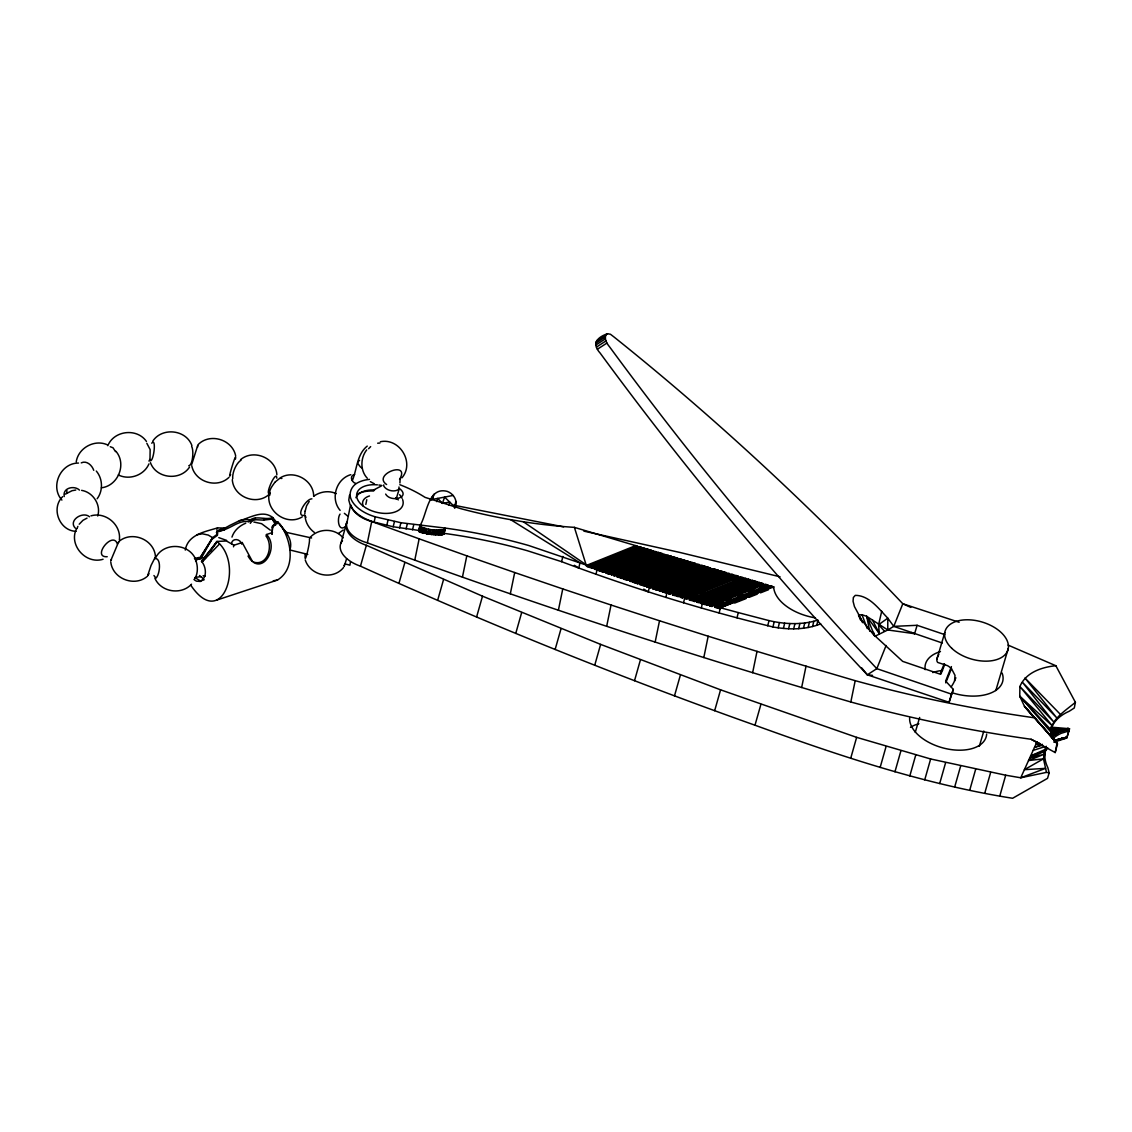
<?xml version="1.0" encoding="UTF-8"?>
<svg xmlns="http://www.w3.org/2000/svg" width="1132" height="1132" viewBox="0 0 1132 1132"><rect width="100%" height="100%" fill="white"/><g stroke="black" fill="none" stroke-linecap="round" stroke-linejoin="round"><path stroke-width="1.5" d="M872.418 631.698L874.824 636.34L887.771 629.972L887.799 618.171C878.899 608.988 869.263 595.361 855.283 595.361L853.358 597.47L853.061 601.29L854.448 606.582L861.693 620.025L873.154 634.189L902.671 661.371L940.055 674.12L944.215 663.734M350.283 506.386L347.255 521.159A27.479 15.494 11.6 0 0 367.348 542.851C526.578 601.545 687.888 654.551 850.825 701.996A806.154 454.371 11.6 0 0 1031.082 739.267L1055.208 752.568L1057.458 743.894L1024.517 706.425L1019.748 696.237L1019.904 686.544C1025.705 672.465 1041.808 667.102 1055.845 665.729L1075.4 702.307L1074.296 707.981L1069.245 711.25A64.566 36.252 11 0 0 1050.652 731.527M147.599 575.806L151.051 565.448L155.367 556.972L155.056 558.699M269.161 493.651C265.596 511.282 286.891 526.408 302.272 516.871M272.656 525.757L272.005 534.12L272.656 525.757L277.581 521.711C283.368 529.083 292.664 537.7 290.358 548.256M399.921 482.996L400.105 478.695M421.245 532.521L421.528 527.286L419.349 531.743L421.245 532.521L431.419 534.502L441.438 534.842L443.942 533.95L445.159 528.87L444.706 528.021L400.884 522.715L375.315 516.829A32.941 18.947 13.4 0 1 351.486 500.047C347.906 493.255 351.797 485.274 358.519 482.317A32.941 18.947 13.4 0 1 369.471 479.388M424.429 532.705L427.16 533.837L428.759 529.366L432.58 529.918L433.33 534.672L434.49 530.087L435.24 534.842L435.296 533.837L429.665 534.233L428.759 529.366L420.595 526.833L420.198 525.206C427.019 514.621 427.868 486.307 447.197 491.373C453.974 493.793 458.304 501.306 454.838 508.155M304.862 514.013L305.017 511.24M442.343 534.672L442.612 530.045L445.159 528.87L443.603 534.219L444.805 529.21L443.249 534.488L444.437 529.564L442.343 534.672L443.532 529.804M435.24 534.842L436.4 530.243L436.966 534.898L438.126 530.257L438.692 534.955L439.853 530.285L440.065 534.898L441.225 530.172L441.438 534.842L442.612 530.045L432.58 529.918L431.419 534.502L430.004 529.55L429.665 534.233L432.495 533.894L428.434 534.092L428.759 529.366M66.689 493.453L66.93 490.524M344.864 563.892L349.93 565.179L350.439 561.981M1046.237 746.257L1044.695 749.681L1043.478 758.836L1046.492 772.364L1049.166 772.845L1047.524 778.363L1012.616 798.272C924.151 784.306 838.925 755.652 754.987 725.216C621.341 677.7 489.647 624.722 360.457 566.156A27.479 15.607 15.8 0 1 342.487 540.728M1044.454 756.332L1044.878 753.219M191.761 464.304L197.859 444.989L197.562 447.197M349.519 495.208L348.783 500.103L350.241 505.297A32.941 18.947 13.4 0 0 374.069 522.078L393.186 526.762L418.939 530.455L420.198 525.206M383.805 484.878L383.663 485.826C386.253 490.764 394.983 492.731 399.2 488.939L398.945 486.986M419.802 525.956L418.557 531.035L419.349 531.743L420.198 526.394M305.201 511.013L306.56 505.863L309.234 501.462M432.297 498.802L432.849 495.462L431.66 499.764M1055.208 752.568L1057.062 743.059L1024.517 706.425L1055.519 741.361L1052.661 738.375M216.368 532.394L224.617 529.677L225.013 528.05L217.514 527.922C204.991 531.757 187.898 534.488 185.28 550.081M241.654 544.138L242.206 542.525L252.309 561.189M277.213 523.012L272.77 517.565C265.61 520.72 253.681 514.197 248.814 521.682C237.833 519.744 229.485 530.356 218.816 530.767M272.501 532.535L266.473 534.53L266.034 536.087C273.562 545.511 267.888 566.297 253.71 562.151M444.933 528.446L443.843 533.809L444.706 528.021A347.382 197.209 7.8 0 1 528.672 545.497L586.829 565.264L635.632 545.624L635.392 546.671L636.863 547.11L637.104 546.063L639.877 548.001L640.132 546.954L641.547 547.379L641.306 548.426M365.834 504.405L366.782 499.736M367.348 542.851L371.721 521.527A27.479 15.494 11.6 0 1 351.076 505.197M414.779 560.156L419.151 538.832L371.721 521.527M462.436 577.164L466.808 555.84L419.151 538.832M510.306 593.861L514.692 572.537L466.808 555.84M558.387 610.247L562.76 588.923L514.692 572.537M606.667 626.336L611.039 605.012L562.76 588.923M655.145 642.099L659.517 620.775L611.039 605.012M703.807 657.551L708.179 636.226L659.517 620.775M752.639 672.691L757.011 651.367L708.179 636.226M801.654 687.506L806.026 666.182L757.011 651.367M850.825 701.996L855.198 680.672L806.026 666.182M951.432 666.592L945.63 681.068L953.356 689.43L949.069 702.307L867.31 674.813A1871.762 957.997 57.1 0 1 600.186 353.142C592.149 344.369 595.899 337.704 607.46 333.742L610.445 334.251L613.77 336.798A1871.762 957.997 57.1 0 1 902.812 603.752L910.821 607.417M953.356 689.43L951.517 694.142L876.819 668.658A1871.762 957.997 57.1 0 1 609.695 347C606.936 343.732 603.625 338.468 606.356 334.336L607.46 333.742M346.576 558.784L344.241 566.354L344.029 565.179M881.715 611.252L878.602 624.708L879.267 633.453L866.702 616.346L861.99 614.718L858.551 614.959L860.433 619.883M97.72 515.994C101.229 504.9 93.022 492.165 81.617 490.368M374.069 522.078L375.315 516.829M386.776 525.375L388.021 520.126M393.186 526.762L394.445 521.512M399.638 527.965L400.884 522.715M406.077 528.984L407.336 523.734M412.529 529.804L413.774 524.569M820.686 623.859C805.588 629.901 788.749 629.831 772.958 626.958C701.26 609.568 630.694 587.607 561.628 561.684L562.873 556.435M592.828 564.84L587.933 566.807L586.574 566.311L574.391 527.37A339.784 193.855 7.8 0 1 523.38 521.781L510.702 519.687A339.784 193.855 7.8 0 1 460.894 508.692L425.052 497.358A93.588 53.812 13.4 0 0 399.822 484.708M587.933 566.807L588.187 565.759L589.687 566.297L638.745 546.544M641.547 547.379L592.262 567.217L590.946 566.75L590.706 567.797L589.432 567.344L589.687 566.297M649.259 549.685L599.394 569.75L598.319 569.382L598.064 570.429L596.988 570.061L648.112 549.331L649.259 549.685L649.004 550.732L643.995 549.232L644.25 548.185L594.739 568.108L592.008 568.278L592.262 567.217M646.726 550.053L646.966 548.992L597.229 569.014L595.927 568.547L595.673 569.594L594.484 569.17L594.739 568.108M595.984 574.264L597.229 569.014M601.559 570.471L601.318 571.519L651.282 551.411L651.537 550.364L601.559 570.471L600.484 570.103L600.229 571.165L599.153 570.797L599.394 569.75M601.318 571.519L652.584 550.676L653.645 550.987L653.39 552.034M662.277 553.562L611.733 573.91L611.492 574.957L662.036 554.609L662.277 553.562L660.763 553.109L660.508 554.156L656.319 552.911L656.574 551.864L606.327 572.085L603.299 572.198L603.554 571.151L653.645 550.987M659.079 553.732L659.333 552.685L607.601 573.641L606.087 573.132L606.327 572.085M607.601 573.641L607.856 572.594L608.945 572.962L608.691 574.009L611.733 573.91M633.382 569.014L666.125 555.826L663.267 553.859L611.492 574.957M617.435 575.82L617.181 576.867L668.036 556.406L668.29 555.359L617.435 575.82L613.997 575.806L614.252 574.759L664.937 554.355M617.181 576.867L618.737 577.405L618.992 576.344L669.932 555.84L671.488 556.307L671.234 557.354L620.209 577.9L620.449 576.839L671.488 556.307M622.133 577.405L623.704 577.943L623.449 578.99L674.658 558.373L674.913 557.326L673.257 556.831L622.133 577.405L621.878 578.466L620.209 577.9M623.449 578.99L625.373 579.641L625.628 578.593L676.95 557.935L679.964 559.958L680.219 558.911L681.775 559.378L681.535 560.425L629.958 581.183L630.199 580.136L681.775 559.378M630.199 580.136L627.029 580.192L627.284 579.145L678.691 558.458M684.874 560.298L633.142 581.126L632.887 582.173L684.619 561.345L684.874 560.298L683.332 559.831L631.67 580.631L631.415 581.678L629.958 581.183M632.887 582.173L634.585 582.739L634.826 581.692L686.657 560.835L688.327 561.331L688.072 562.378L636.156 583.277L636.396 582.216L634.826 581.692M642.481 548.779L642.735 547.732L644.25 548.185M645.297 549.614L645.537 548.567L646.966 548.992M636.156 583.277L637.811 583.829L638.066 582.782L690.067 561.84L692.275 562.505L692.034 563.552L639.905 584.537L640.146 583.489L692.275 562.505M647.858 550.393L648.112 549.331M639.905 584.537L641.42 585.046L641.674 583.999L693.888 562.986L695.529 563.467L695.289 564.514L642.976 585.569L643.231 584.522L695.529 563.467M651.537 550.364L650.391 550.025L650.15 551.072L654.919 552.487M652.343 551.723L652.584 550.676M642.976 585.569L644.632 586.121L644.872 585.074L697.27 563.991L699.321 564.599L699.067 565.646L646.57 586.786L646.825 585.739L699.321 564.599M646.57 586.786L648.042 587.282L648.296 586.235L700.878 565.066L702.42 565.519L702.165 566.58L649.273 587.692L651.013 588.244L651.268 587.197L703.962 565.986L705.745 566.524L705.505 567.571M702.42 565.519L649.513 586.645L648.268 591.88L643.754 589.135M657.933 553.392L658.173 552.345L659.333 552.685M707.104 571.377L711.929 569.438L709.41 567.613L709.156 568.66L708.08 568.335L708.335 567.288L655.541 588.541L654.367 588.173L654.126 589.22L652.768 588.796L653.023 587.749L705.745 566.524M710.627 567.967L656.348 589.913L655.287 589.588L655.541 588.541M656.348 589.913L656.588 588.866L658.994 590.748L659.234 589.701L660.324 590.041L713.273 568.731L713.033 569.778L660.069 591.088L660.324 590.041M715.721 569.453L662.715 590.791L662.461 591.838L715.481 570.5L715.721 569.453L714.405 569.056L661.413 590.38L661.173 591.428L660.069 591.088M661.725 560.099L669.691 556.887L669.932 555.84M663.777 591.13L665.248 591.597L664.993 592.644L718.07 571.278L718.325 570.231L716.825 569.778L663.777 591.13L663.522 592.178L662.461 591.838M673.257 556.831L673.002 557.878L674.658 558.373M665.871 597.427L667.116 592.178L720.249 570.797L722.018 571.32L721.763 572.382L668.63 593.762L668.885 592.715L722.018 571.32M676.695 558.982L676.95 557.935M725.994 572.509L672.818 593.904L672.564 594.951L725.739 573.556L725.994 572.509L723.801 571.858L670.653 593.253L670.399 594.3L668.63 593.762M672.564 594.951L674.389 595.503L674.63 594.456L727.819 573.047L729.673 573.613L729.433 574.66L676.228 596.069L676.483 595.022L729.673 573.613M683.332 559.831L683.077 560.878L676.625 563.481M686.417 561.882L686.657 560.835M733.805 574.844L680.587 596.267L680.332 597.314L733.564 575.891L733.805 574.844L731.838 574.249L678.62 595.673L678.379 596.72L676.228 596.069M689.827 562.887L690.067 561.84M680.332 597.314L682.299 597.908L682.554 596.861L735.8 575.424L738.064 576.103L737.809 577.15L684.549 598.587L686.983 599.309L687.237 598.262L740.484 576.825L742.903 577.546L742.649 578.593L689.416 600.017L689.671 598.97L742.903 577.546M683.558 602.79L684.803 597.54L738.064 576.103M693.633 564.033L693.888 562.986M746.653 578.664L693.463 600.073L693.208 601.12L746.413 579.711L746.653 578.664L744.927 578.155L691.723 599.564L691.482 600.611L689.416 600.017M750.191 579.711L697.029 601.12L696.774 602.167L749.95 580.773L750.191 579.711L748.394 579.174L695.204 600.583L694.963 601.63L693.208 601.12M695.727 570.245L703.708 567.033L703.962 565.986M753.7 580.758L700.567 602.153L700.312 603.2L753.445 581.806L753.7 580.758L752.016 580.263L698.869 601.658L698.628 602.705L696.774 602.167M706.892 567.981L707.132 566.934L708.335 567.288M701.302 607.983L702.562 602.733L755.2 581.211L756.728 581.664L756.473 582.711L703.68 604.163L703.92 603.115L756.728 581.664M703.68 604.163L705.038 604.545L705.293 603.498L758.242 582.117L759.629 582.527L759.374 583.574L706.396 604.927L706.651 603.88L705.293 603.498M714.405 569.056L714.15 570.103L713.033 569.778M706.396 604.927L707.769 605.323L708.009 604.262L761.001 582.938L762.827 583.475L762.572 584.522L709.623 605.846L709.877 604.785L762.827 583.475M716.825 569.778L716.57 570.825L715.481 570.5M720.249 570.797L719.994 571.844L718.07 571.278M767.878 584.989L715.056 606.243L714.801 607.304L767.638 586.036L767.878 584.989L765.147 584.169L712.254 605.464L712.014 606.511L709.623 605.846M723.801 571.858L723.546 572.905L721.763 572.382M714.801 607.304L717.32 607.997L717.575 606.95L770.34 585.711L772.01 586.206L771.755 587.267L718.721 608.393L718.976 607.346L772.01 586.206M719.131 612.992L720.391 607.743L773.665 586.701A42.86 24.649 13.4 0 0 815.464 617.874M731.838 574.249L731.583 575.297L729.433 574.66M735.8 575.424L735.545 576.471L733.564 575.891M740.484 576.825L740.229 577.872L737.809 577.15M744.686 579.202L744.927 578.155M737.017 617.831L738.276 612.582L720.391 607.743M748.394 579.174L748.139 580.235L746.413 579.711M752.016 580.263L751.775 581.31L749.95 580.773M748.577 584.862L754.959 582.258L755.2 581.211M761.001 582.938L760.761 583.985L759.374 583.574M770.34 585.711L770.085 586.758L767.638 586.036M773.665 586.701L773.425 587.763L771.755 587.267M767.751 625.84L768.996 620.605C785.028 624.312 802.178 625.09 818.012 620.081L816.766 625.317M772.958 626.958L774.203 621.723M778.193 627.821L779.439 622.586M783.415 628.43L784.674 623.194M788.594 628.769L789.839 623.534M793.688 628.854L794.947 623.605M798.668 628.67L799.914 623.421M803.494 628.218L804.753 622.968M808.149 627.51L809.394 622.26M812.578 626.534L813.823 621.298M305.286 553.859C303.772 569.325 310.564 541.011 309.376 539.087M455.899 501.419L454.385 507.617L455.305 504.518M1057.458 743.894L1049.307 734.512L1057.458 743.894C1040.322 725.612 1062.665 713.075 1075.4 702.307M419.349 531.743L420.595 526.833M76.226 461.842C78.292 447.918 94.522 439.004 107.37 444.805M340.039 514.112C336.855 518.371 338.284 532.719 345.585 526.408M149.99 459.153L150.146 449.602L146.835 443.305M454.64 507.15L455.389 504.363M340.958 543.091L346.873 522.22A27.479 15.607 15.8 0 0 366.372 545.284L482.501 596.182L600.639 644.391L720.575 689.827L856.641 737.357L930.646 758.978L1005.697 775.208L1020.724 777.783L1046.492 772.364M360.457 566.156L366.372 545.284M398.931 583.404L404.846 562.547M437.631 600.37L443.56 579.513M476.586 617.053L482.501 596.182M515.753 633.425L521.668 612.553M555.133 649.485L561.048 628.628M594.725 665.262L600.639 644.391M634.514 680.714L640.429 659.857M674.488 695.869L680.417 674.997M714.66 710.698L720.575 689.827M754.987 725.216L760.916 704.345M850.726 758.228L856.641 737.357M880.13 767.496L886.045 746.625M894.945 771.826L900.86 750.955M909.817 775.944L915.731 755.072M924.731 779.835L930.646 758.978M939.702 783.528L945.616 762.657M954.686 786.995L960.615 766.123M969.714 790.249L975.628 769.378M984.741 793.277L990.656 772.406M999.782 796.079L1005.697 775.208M77.018 528.573L77.896 526.352M448.753 505.297L449.715 502.056L442.442 503.372L437.73 498.405L436.768 501.646M915.264 732.305L919.651 717.462M936.914 659.164L944.781 632.562M979.336 746.2L983.835 731.017M995.82 690.534L1008.301 648.367M1053.949 742.267L1066.783 737.965L1069.514 728.725L1050.737 727.126M1069.514 728.725L1066.783 737.965L1055.533 740.696L1066.613 737.201L1054.345 740.37M352.335 480.576C357.047 469.271 356.835 454.286 367.249 446.093M396.158 499.099L399.2 488.939M869.73 631.26L866.702 616.346L887.771 629.972L914.599 633.708L917.118 625.303L944.781 634.628M949.069 702.307L951.517 694.142M194.463 558.486L199.289 559.18L212.094 539.172L217.386 535.365L216.877 530.724L225.013 528.05M210.51 551.128L216.92 541.436L226.442 540.997L233.984 545.242L242.206 542.525M233.503 546.827L233.984 545.242M248.814 521.682L254.884 519.687L255.393 518.017M254.884 519.687L263.6 520.112L264.067 518.583M276.802 478.199C276.42 468.606 263.473 497.514 270.293 493.057M951.191 686.855A61.425 47.19 45.7 0 0 954.573 680.912L954.998 675.337L952.069 669.72A11.32 7.655 64.6 0 0 947.286 665.574L937.749 662.461A23.022 8.235 -36.3 0 1 938.796 654.494M432.537 498.872L434.094 494.09M149.014 573.74L147.584 575.834M231.494 543.728C232.032 538.252 239.036 538.464 241.144 542.78M442.442 503.372L444.593 497.104L453.055 495.448M1068 727.975L1067.306 729.772L1059.51 732.234L1050.906 733.012M886.101 645.481L876.819 668.658L867.31 674.813L861.763 667.951M887.771 629.972L893.756 626.364L902.812 603.752L959.144 622.275M940.876 674.163L944.81 664.328M945.744 682.865L951.531 668.432M76.608 528.559C68.217 544.803 85.82 564.727 103.069 559.25M954.573 680.912L955.847 677.771M230.659 474.619C226.442 483.477 237.31 448.272 235.428 459.097M231.961 537.12C234.041 530.583 239.503 525.743 245.743 523.21M195.624 561.26L199.119 557.312M1037.039 741.771L1020.724 777.783L1045.6 768.345L1024.389 769.689L1043.478 758.836L1028.535 760.548L1044.086 754.252L1029.653 758.072L1044.468 751.379L1030.629 755.907L1044.695 749.681M216.707 529.182L217.514 527.922M151.745 443.206C156.74 436.655 153.612 463.823 149.735 460.512M455.559 505.537L454.823 506.995L444.593 497.104L430.868 499.707M118.704 542.525L118.648 541.832M149.863 459.479L148.971 461.092M107.823 445.683C114.035 430.372 137.142 427.783 146.453 441.48M148.957 463.894C144.061 475.327 129.388 480.477 118.322 474.945M199.289 559.18L201.114 558.571L212.561 537.643L217.853 533.837M199.119 559.265L212.561 537.643L208.288 535.082L202.359 533.795L196.727 534.785M97.154 498.773C103.196 490.764 102.828 478.737 96.305 471.068M366.711 449.899C360.33 457.922 360.103 470.643 367.277 478.228M401.888 477.902C414.949 462.861 399.738 437.631 380.394 441.735M79.198 524.215L82.976 520.295L87.023 518.131M1045.091 751.662L1047.751 747.87M155.777 557.453C163.857 542.044 188.69 543.105 195.539 559.081M118.648 541.86L110.794 560.524L111.488 559.717M250.285 523.352L253.059 519.659M200.307 581.438C207.524 577.66 206.208 566.679 201.524 561.331L216.92 541.436C244.668 563.396 222.24 631.911 190.7 585.102M274.963 482.218C272.458 485.755 268.326 490.453 270.01 494.995M201.524 561.331L216.467 542.936M368.579 448.725L370.673 446.616M399.568 479.374C410.902 459.932 371.664 474.379 386.62 484.524M155.424 558.43C161.452 558.868 159.966 574.165 156.004 578.141L153.938 575.523M62.67 496.651C50.586 508.112 59.472 531.007 76.141 531.332M152.792 441.098C162.131 427.019 186.087 429.509 191.902 445.569M189.525 467.106C180.2 481.199 156.244 478.709 150.429 462.634M275.246 481.921L279.83 478.27L281.882 478.468M202.076 561.967L219.466 544.039M343.208 530.017L338.411 533.497M309.616 538.025C317.88 528.036 334.916 527.682 343.095 537.898M343.534 567.5C332.964 580.716 310.154 575.707 305.23 559.887M274.637 525.22L272.189 527.257L277.581 521.711L286.976 533.95M191.52 584.183C181.276 595.361 161.027 592.192 154.872 578.268M374.381 489.618L380.989 486.152M198.425 444.296C210.311 432.636 232.569 439.612 235.682 455.97M229.004 477.322C217.103 488.967 194.845 482.006 191.733 465.634M194.28 579.343C198.27 574.15 198.157 564.995 195.157 559.137M217.033 600.002L277.467 580.051C296.471 568.363 291.448 539.582 279.915 524.102M596.111 341.567L605.62 335.426M600.71 338.992L603.427 337.237M595.8 343.109L605.309 336.968M595.913 344.991L605.422 338.85M596.465 347.071L605.974 340.93M597.399 349.222L606.908 343.081M65.26 494.146L72.038 490.708L75.773 490.043M304.607 515.286C294.872 517.607 305.753 498.745 311.908 498.83M1052.689 736.479L1059.51 732.234L1051.444 731.824M240.536 459.677C253.412 448.725 275.741 457.738 276.887 474.789M268.638 494.825C255.775 505.792 233.447 496.764 232.301 479.713M119.313 541.153C132.161 530.724 153.853 539.412 155.409 556.067M146.863 576.726C134.015 587.168 112.337 578.48 110.766 561.812M313.691 496.226C320.101 491.585 329.016 490.184 336.232 493.665M275.656 525.05L272.303 519.079L272.77 517.565C262.539 509.386 249.903 518.046 239.376 520.72L229.513 525.559A15.126 4.74 -34.1 0 1 225.919 527.498M596.847 340.477L599.352 339.869M195.779 558.189L198.496 557.609M204.213 579.754L200.378 580.957L194.902 577.546M1054.161 741.46L1059.425 738.856M280.425 477.746C294.051 469.341 313.847 480.35 313.677 496.382M354.684 474.464C349.222 475.567 351.429 482.175 355.618 483.378M350.793 474.662C336.119 478.907 330.134 498.788 340.124 510.376M711.887 599.875L702.307 603.78L700.312 603.2M715.07 598.559L723.051 595.305M726.235 594.003L731.031 592.036M737.413 589.432L742.196 587.48M705.038 604.545L759.629 582.527M586.574 566.311L637.104 546.063M599.352 562.208L604.233 560.241M607.502 558.925L615.652 555.642M618.921 554.326L635.236 547.761M589.432 567.344L640.132 546.954M607.092 561.203L612.016 559.222M618.567 556.59L623.491 554.609M626.76 553.279L634.953 549.982M592.008 568.278L642.735 547.732M594.484 569.17L645.537 548.567M599.153 570.797L650.391 550.025M608.28 567.924L613.105 565.972M619.558 563.382L624.383 561.444M630.821 558.84L635.66 556.902M642.099 554.312L646.924 552.359M602.309 571.858L631.359 560.17M634.585 558.868L639.424 556.916M645.877 554.326L650.73 552.374M603.299 572.198L655.173 551.44L656.574 551.864M606.087 573.132L658.173 552.345M608.691 574.009L660.763 553.109M614.931 572.509L619.812 570.542M626.321 567.924L631.217 565.958M637.726 563.326L642.608 561.359M645.863 560.057L653.999 556.774M614.053 574.617L618.949 572.636M622.218 571.335L630.368 568.038M633.637 566.736L638.533 564.755M613.997 575.806L666.38 554.779L668.29 555.359M621.921 573.627L626.831 571.646M618.737 577.405L629.887 572.919M633.071 571.632L636.255 570.344M639.438 569.071L647.391 565.858M650.575 564.585L658.541 561.373M623.477 577.815L674.913 557.326M625.373 579.641L665.475 563.495M668.672 562.208L675.097 559.633M627.029 580.192L680.219 558.911M634.642 580.376L673.384 564.783M634.585 582.739L688.327 561.331M637.811 583.829L642.693 581.862M649.188 579.244L654.07 577.292M660.564 574.674L665.446 572.707M668.687 571.405L676.823 568.123M680.077 566.821L688.199 563.552M641.42 585.046L661.003 577.164M664.272 575.848L672.422 572.566M680.587 569.283L688.737 566M644.632 586.121L652.81 582.838M656.093 581.508L661.003 579.542M664.272 578.226L672.465 574.929M648.042 587.282L657.607 583.433M660.791 582.145L670.356 578.296M678.323 575.098L681.506 573.811M684.69 572.523L692.657 569.325M695.855 568.038L700.623 566.113M673.37 579.244L681.351 576.032M684.549 574.745L692.529 571.533M652.768 588.796L707.132 566.934M655.287 589.588L709.41 567.613M657.522 590.296L713.273 568.731M673.427 584.933L681.45 581.707M684.648 580.419L692.671 577.193M695.883 575.905L703.906 572.665M665.135 591.527L718.325 570.231M668.474 592.574L715.169 573.797M676.837 591.711L684.888 588.47M688.115 587.168L696.166 583.928M699.392 582.626L707.443 579.386M710.655 578.084L718.721 574.844M674.389 595.503L677.601 594.215M680.827 592.913L685.667 590.961M692.105 588.371L696.944 586.433M703.397 583.829L708.222 581.89M714.674 579.287L719.499 577.348M679.992 596.069L726.744 577.249M682.299 597.908L685.525 596.606M691.977 594.017L696.817 592.064M703.269 589.461L708.123 587.522M714.575 584.919L719.414 582.966M725.867 580.376L730.706 578.424M690.209 598.007L696.675 595.404M701.515 593.465L704.741 592.163M733.777 580.475L738.616 578.523M694.694 599.323L701.147 596.72M705.986 594.781L743.073 579.853M698.189 600.342L704.628 597.738M709.467 595.8L715.905 593.196M720.744 591.258L727.197 588.654M730.409 587.367L746.526 580.872M703.453 600.752L708.292 598.814M711.504 597.512L719.556 594.272M722.782 592.984L730.833 589.744M734.06 588.442L742.111 585.202M745.323 583.9L750.162 581.961M707.769 605.323L712.58 603.37M717.405 601.432L723.829 598.856M728.64 596.918L754.337 586.574M715.212 605.224L723.221 601.998M726.433 600.71L731.244 598.771M737.654 596.182L742.465 594.258M748.875 591.668L753.686 589.73M760.096 587.154L764.907 585.216L762.572 584.522M717.32 607.997L720.518 606.71M725.315 604.785L731.711 602.21M742.903 597.71L746.101 596.423M749.299 595.135L757.294 591.909M760.492 590.621L768.487 587.409M734.668 603.059L745.974 598.602M749.2 597.314L757.266 594.13M760.506 592.857L768.571 589.673M1042.416 744.347L1034.535 747.29L1042.629 745.309M81.249 462.875C86.669 460.172 92.116 465.422 93.744 470.318M201.737 561.288L203.562 560.68M1055.279 740.455L1063.019 738.036L1054.84 740.427M1068.438 731.06L1061.038 733.38A64.566 36.62 16.4 0 0 1052.831 738.644M1033.148 750.374L1044.595 746.766M101.385 487.807C118.096 485.883 126.982 464.063 115.874 451.243M1039.02 743.299L1035.936 744.219L1039.134 743.653M1058.59 739.493L1066.613 737.201M107.215 556.718C91.183 557.666 113.115 529.974 117.388 544.11M239.376 520.72L246.168 519.333L249.436 519.984M273.251 580.801L277.467 580.051M90.956 515.852C105.559 511.537 121.379 524.724 119.369 539.936M78.476 463.059C60.435 462.96 49.794 486.703 61.906 500.075M195.553 577.32L200.661 576.683M201.043 557.001L205.557 558.529M263.6 520.112L272.303 519.079L276.859 523.946M200.293 581.452L196.402 581.155L194.195 579.74M1052.802 734.71L1056.099 734.357L1050.935 734.215M377.678 443.206L379.928 443.037M917.118 625.303L893.756 626.364L887.799 618.171L878.602 624.708L884.417 631.09M205.104 576.174L203.123 575.721M1051.755 731.173L1063.415 731.003L1051.345 729.97M421.528 527.286L422.661 532.903L422.477 527.738L424.075 533.285L423.877 528.177L427.16 533.837L432.495 533.894M1051.501 729.433L1067.306 729.772L1050.538 727.635M191.633 446.39C193.996 450.281 192.78 465.309 188.747 465.79M425.278 528.616L427.16 533.837L428.519 533.964M867.31 674.813L872.574 675.38M285.222 532.111L311.569 537.983M253.809 522.008L261.605 523.692L270.307 530.144M453.762 505.197L563.637 526.875M110.243 446.716L113.03 447.791L115.478 451.611M218.787 537.629L226.626 540.403M583.871 531.134L679.738 552.416L780.061 576.811M200.01 558.062L201.114 558.571M290.245 550.067L307.762 554.383M222.367 529.097L224.617 529.677M738.276 612.582L768.996 620.605M702.562 602.733L703.92 603.115M708.009 604.262L709.877 604.785M712.254 605.464L715.056 606.243M717.575 606.95L718.976 607.346M718.721 608.393L720.136 608.79M687.237 598.262L689.671 598.97M691.723 599.564L693.463 600.073M695.204 600.583L697.029 601.12M698.869 601.658L700.567 602.153M574.391 527.37L635.632 545.624M662.036 554.609L663.012 554.906M668.036 556.406L669.691 556.887M681.535 560.425L697.015 565.038M699.067 565.646L703.708 567.033M725.739 573.556L727.565 574.108M753.445 581.806L754.959 582.258M756.473 582.711L758.001 583.164M667.116 592.178L668.885 592.715M670.653 593.253L672.818 593.904M674.63 594.456L676.483 595.022M678.62 595.673L680.587 596.267M682.554 596.861L684.803 597.54M651.268 587.197L653.023 587.749M661.413 590.38L662.715 590.791M664.993 592.644L666.875 593.225M893.756 626.364L942.277 643.004M602.564 570.811L603.554 571.151M612.667 574.221L614.252 574.759M618.992 576.344L620.449 576.839M625.628 578.593L627.284 579.145M631.67 580.631L633.142 581.126M638.066 582.782L640.146 583.489M641.674 583.999L643.231 584.522M644.872 585.074L646.825 585.739M648.296 586.235L649.513 586.645M561.628 561.684L527.413 550.746A347.382 197.209 7.8 0 0 443.461 533.271L443.942 533.95M911.458 632.477L914.599 633.708M1008.074 645.098L1055.845 665.729M1031.082 739.267L1040.393 743.795M347.666 516.05L344.369 513.334M370.334 481.624L374.338 483.803M510.702 519.687L580.009 562.802L578.749 568.052L574.334 565.293M523.38 521.781L586.829 565.264M232.725 478.652C232.145 472.667 236.178 463.172 241.074 460.172M399.709 488.713C411.058 497.755 390.653 502.834 385.658 494.076M199.529 575.509L202.529 577.999M314.356 532.45C309.291 528.715 305.598 522.871 305.116 516.517M1051.713 732.984L1019.748 696.237L1052.336 725.853L1019.904 686.544L1053.397 721.551L1022.451 682.285L1056.595 717.66L1024.984 678.026L1059.793 713.768M75.32 528.163C67.835 520.479 82.848 510.928 89.485 516.772M79.466 490.085C74.217 485.104 62.274 487.835 64.255 496.538M1019.748 696.237L1051.274 730.14M1024.517 706.425L1053.581 738.828M284.401 531.149L287.443 534.7M248.007 556.053C261.11 578.339 280.085 547.676 266.473 534.53M858.551 614.959L862.57 622.642M305.909 517.508L305.315 515.725M872.362 619.756L879.267 633.453L877.809 630.368M866.702 616.346L874.824 636.34L874.031 633.085M861.99 614.718L867.296 628.67M1049.166 772.845L1047.836 767.623A64.566 36.62 16.4 0 1 1046.223 747.842M426.17 528.8L427.16 533.837M217.132 533.894L217.386 535.365M359.566 460.498A6.651 3.92 16.7 0 0 357.726 463.342L360.443 467.021A8.957 5.278 16.7 0 0 362.155 468.054M1035.455 717.943A806.154 454.371 11.6 0 1 855.198 680.672M358.292 493.594A27.479 15.494 11.6 0 1 373.702 491.005M910.482 727.352A39.535 22.456 15.8 0 1 918.859 723.744M363.386 506.301A17.942 10.117 11.6 0 1 369.499 495.958M1002.089 673.002A39.592 22.315 11.6 0 1 952.734 692.94M925.198 669.663A39.592 22.315 11.6 0 1 940.466 651.565M932.74 672.564A39.592 22.315 11.6 0 1 942.546 670.413M986.651 734.074A39.535 22.456 15.8 0 1 946.791 748.832A39.535 22.456 15.8 0 1 909.647 718.028M355.915 497.712A23.715 13.641 13.4 0 1 374.621 489.986M395.832 497.613A23.715 13.641 13.4 0 1 398.294 499.92M402.638 499.622A23.715 13.641 13.4 0 1 384.102 513.376A23.715 13.641 13.4 0 1 356.863 497.443A23.715 13.641 13.4 0 1 377.395 484.85M378.909 485.02A23.715 13.641 13.4 0 1 381.951 485.529M399.554 494.684A23.715 13.641 13.4 0 1 402.115 498.363M951.885 648.41A32.786 19.272 16.5 0 0 1006.405 653.051A32.786 19.272 16.5 0 0 971.327 619.954A32.786 19.272 16.5 0 0 951.885 648.41"/></g></svg>
